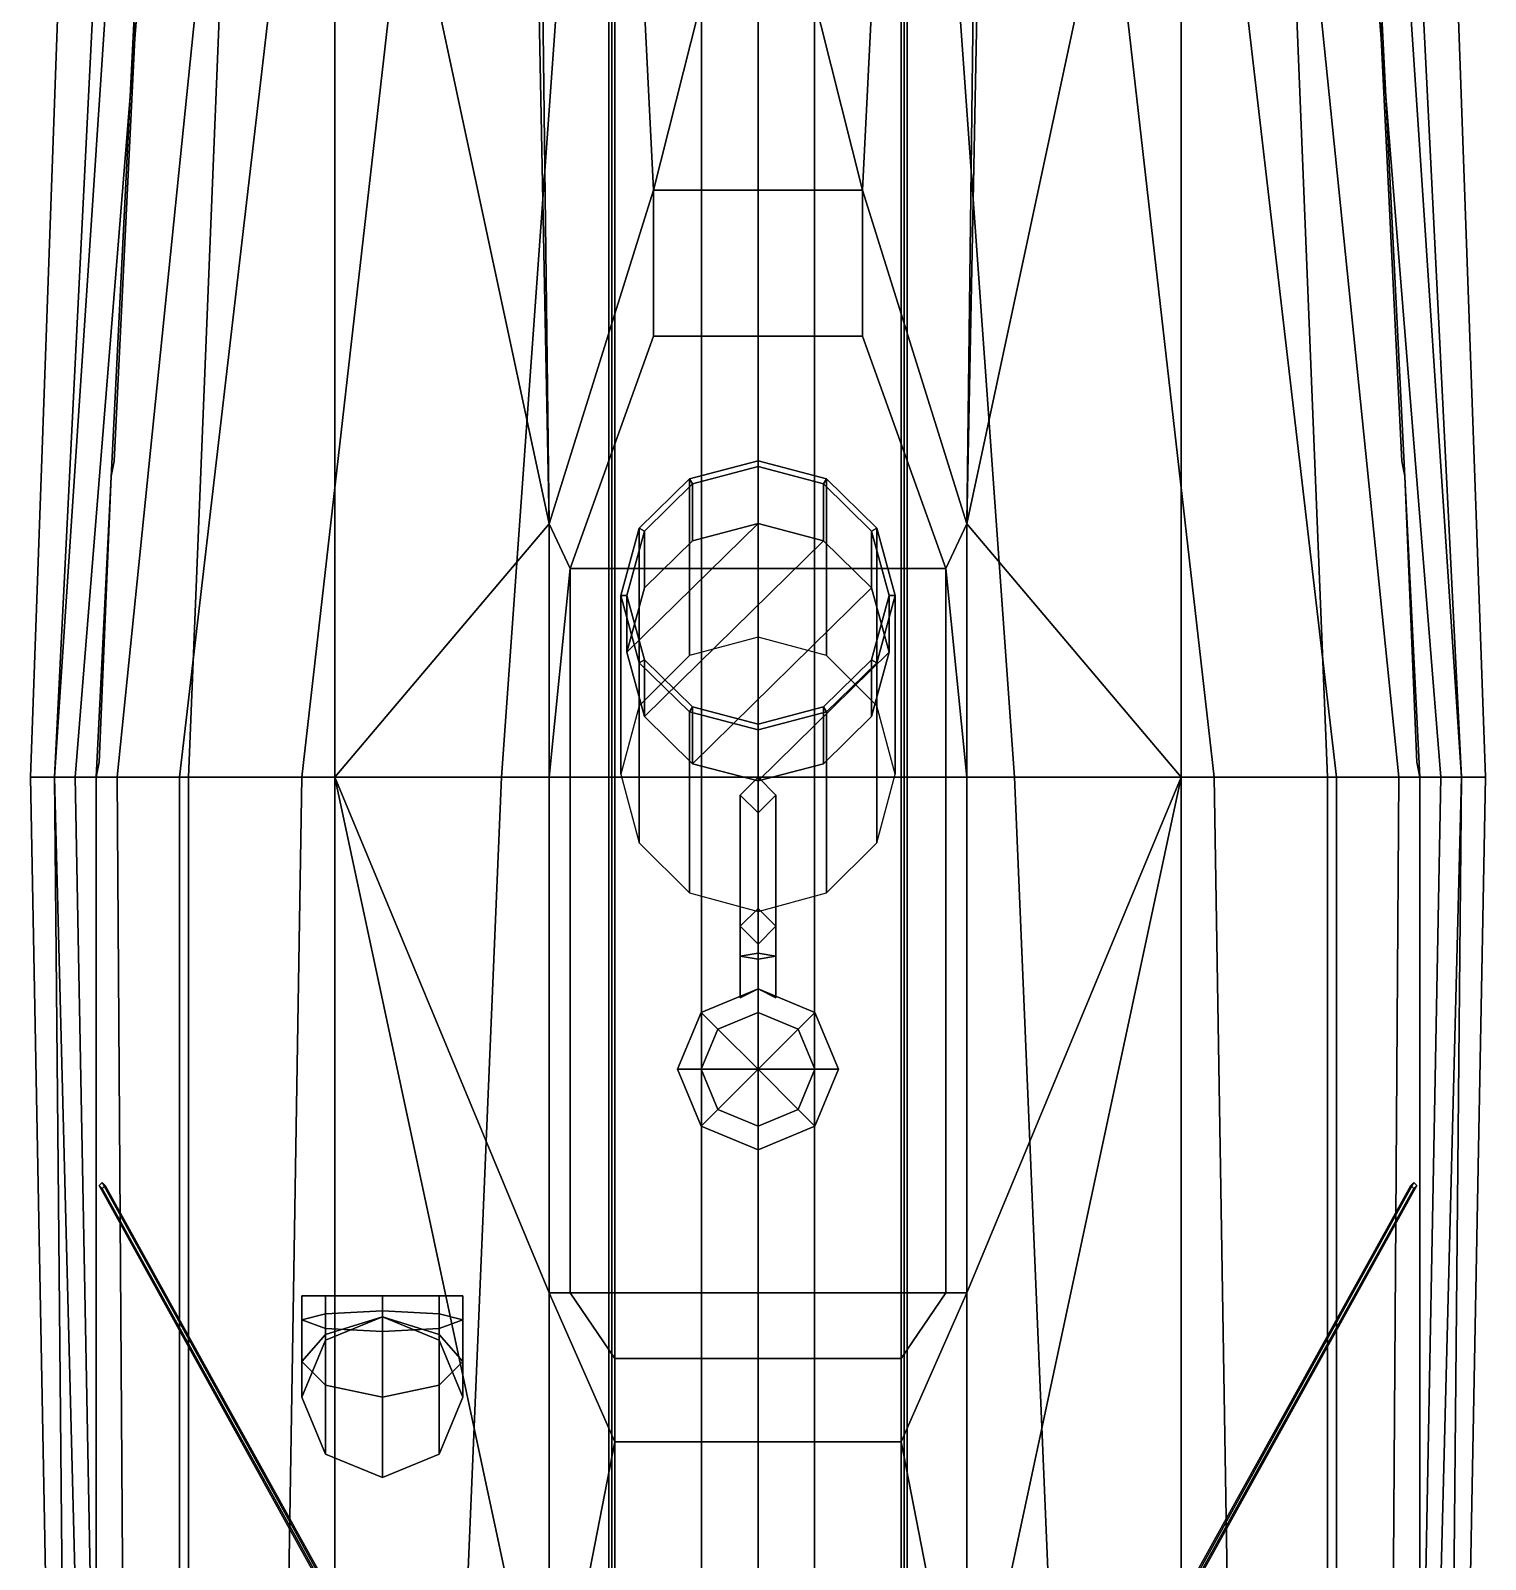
# Model space of a CAD drawing. Header units: millimetres. Extents: x -2.4 to 2.4, y -20 to 53.1.
# Drawn here: x -2.44 to 2.44, y 1.92 to 7.04 of the extents above; entities that cross this region are included whole.
import ezdxf

# ---------------------------------------------------------------- set-up
doc = ezdxf.new("R2010")
doc.units = ezdxf.units.MM
doc.layers.add('railings', color=6, linetype='Continuous')
doc.layers.add('superstructure', color=3, linetype='Continuous')

msp = doc.modelspace()

# ---------------------------------------------------------------- linework, layer by layer
for points in [[(-2.29, 8.75, 0.82), (-2.08, 8.75, 0.2), (-2.36, 4.54, 0.2), (-2.44, 4.54, 0.71)], [(-2.29, 8.75, 1.2), (-2.29, 8.75, 0.82), (-2.44, 4.54, 0.71), (-2.44, 4.54, 1.18)], [(-2.15, 8.75, 1.35), (-2.29, 8.75, 1.2), (-2.44, 4.54, 1.18), (-2.36, 4.54, 1.35)], [(-2.01, 8.75, 1.42), (-2.15, 8.75, 1.35), (-2.36, 4.54, 1.35), (-2.22, 4.54, 1.47)], [(-2.08, 8.75, 0.2), (-1.95, 8.75), (-2.29, 4.54), (-2.36, 4.54, 0.2)], [(-1.95, 8.75), (-1.72, 8.75, -0.27), (-2.15, 4.54, -0.27), (-2.29, 4.54)], [(-1.72, 8.75, -0.27), (-1.45, 8.75, -0.49), (-1.94, 4.54, -0.49), (-2.15, 4.54, -0.27)], [(-1.45, 8.75, -0.49), (-1.05, 8.75, -0.71), (-1.53, 4.54, -0.71), (-1.94, 4.54, -0.49)], [(-1.05, 8.75, -0.71), (-0.56, 8.75, -0.9), (-0.86, 4.54, -0.9), (-1.53, 4.54, -0.71)], [(-0.56, 8.75, -0.9), (-0.19, 8.75, -0.99), (-0.19, 4.54, -0.99), (-0.86, 4.54, -0.9)], [(-0.19, 8.75, -0.99), (0, 8.75, -1.01), (0, 4.54, -0.99), (-0.19, 4.54, -0.99)], [(0.19, 4.54, -0.99), (0, 4.54, -0.99), (0, 8.75, -1.01), (0.19, 8.75, -0.99)], [(0.86, 4.54, -0.9), (0.19, 4.54, -0.99), (0.19, 8.75, -0.99), (0.56, 8.75, -0.9)], [(1.53, 4.54, -0.71), (0.86, 4.54, -0.9), (0.56, 8.75, -0.9), (1.05, 8.75, -0.71)], [(1.94, 4.54, -0.49), (1.53, 4.54, -0.71), (1.05, 8.75, -0.71), (1.45, 8.75, -0.49)], [(2.15, 4.54, -0.27), (1.94, 4.54, -0.49), (1.45, 8.75, -0.49), (1.72, 8.75, -0.27)], [(2.29, 4.54), (2.15, 4.54, -0.27), (1.72, 8.75, -0.27), (1.95, 8.75)], [(2.36, 4.54, 0.2), (2.29, 4.54), (1.95, 8.75), (2.08, 8.75, 0.2)], [(2.22, 4.54, 1.47), (2.36, 4.54, 1.35), (2.15, 8.75, 1.35), (2.01, 8.75, 1.42)], [(2.44, 4.54, 0.71), (2.36, 4.54, 0.2), (2.08, 8.75, 0.2), (2.29, 8.75, 0.82)], [(2.36, 4.54, 1.35), (2.44, 4.54, 1.18), (2.29, 8.75, 1.2), (2.15, 8.75, 1.35)], [(2.44, 4.54, 1.18), (2.44, 4.54, 0.71), (2.29, 8.75, 0.82), (2.29, 8.75, 1.2)], [(-2.44, 4.54, 0.71), (-2.36, 4.54, 0.2), (-2.25, 0.26, 0.2), (-2.36, 0.26, 0.92)], [(-2.44, 4.54, 1.18), (-2.44, 4.54, 0.71), (-2.36, 0.26, 0.92), (-2.36, 0.26, 1.27)], [(-2.36, 4.54, 1.35), (-2.44, 4.54, 1.18), (-2.36, 0.26, 1.27), (-2.32, 0.26, 1.35)], [(-2.22, 4.54, 1.47), (-2.36, 4.54, 1.35), (-2.32, 0.26, 1.35), (-2.22, 0.26, 1.47)], [(-2.36, 4.54, 0.2), (-2.29, 4.54), (-2.21, 0.26), (-2.25, 0.26, 0.2)], [(-2.29, 4.54), (-2.15, 4.54, -0.27), (-2.12, 0.26, -0.27), (-2.21, 0.26)], [(-2.15, 4.54, -0.27), (-1.94, 4.54, -0.49), (-1.94, 0.26, -0.49), (-2.12, 0.26, -0.27)], [(-1.94, 4.54, -0.49), (-1.53, 4.54, -0.71), (-1.6, 0.26, -0.71), (-1.94, 0.26, -0.49)], [(-1.53, 4.54, -0.71), (-0.86, 4.54, -0.9), (-1.04, 0.26, -0.9), (-1.6, 0.26, -0.71)], [(-0.86, 4.54, -0.9), (-0.19, 4.54, -0.99), (-0.19, 0.26, -0.99), (-1.04, 0.26, -0.9)], [(-0.19, 4.54, -0.99), (0, 4.54, -0.99), (0, 0.26, -0.99), (-0.19, 0.26, -0.99)], [(0.19, 0.26, -0.99), (0, 0.26, -0.99), (0, 4.54, -0.99), (0.19, 4.54, -0.99)], [(1.04, 0.26, -0.9), (0.19, 0.26, -0.99), (0.19, 4.54, -0.99), (0.86, 4.54, -0.9)], [(1.6, 0.26, -0.71), (1.04, 0.26, -0.9), (0.86, 4.54, -0.9), (1.53, 4.54, -0.71)], [(1.94, 0.26, -0.49), (1.6, 0.26, -0.71), (1.53, 4.54, -0.71), (1.94, 4.54, -0.49)], [(2.12, 0.26, -0.27), (1.94, 0.26, -0.49), (1.94, 4.54, -0.49), (2.15, 4.54, -0.27)], [(2.21, 0.26), (2.12, 0.26, -0.27), (2.15, 4.54, -0.27), (2.29, 4.54)], [(2.25, 0.26, 0.2), (2.21, 0.26), (2.29, 4.54), (2.36, 4.54, 0.2)], [(2.22, 0.26, 1.47), (2.32, 0.26, 1.35), (2.36, 4.54, 1.35), (2.22, 4.54, 1.47)], [(2.36, 0.26, 0.92), (2.25, 0.26, 0.2), (2.36, 4.54, 0.2), (2.44, 4.54, 0.71)], [(2.32, 0.26, 1.35), (2.36, 0.26, 1.27), (2.44, 4.54, 1.18), (2.36, 4.54, 1.35)], [(2.36, 0.26, 1.27), (2.36, 0.26, 0.92), (2.44, 4.54, 0.71), (2.44, 4.54, 1.18)]]:
    msp.add_3dface(points)
at = {"color": 2}
for points in [[(-1.74, 8.75, 1.5), (-2.01, 8.75, 1.42), (-2.22, 4.54, 1.47), (-1.91, 4.54, 1.59)], [(-1.42, 8.75, 1.55), (-1.74, 8.75, 1.5), (-1.91, 4.54, 1.59), (-1.42, 4.54, 1.66)], [(-1.42, 8.75, 1.55), (-1.42, 4.54, 1.66), (-0.7, 5.39, 1.7079)], [(-1.42, 8.75, 1.55), (-0.7, 5.39, 1.7079), (-0.76, 8.4141, 1.59)], [(0.7, 5.39, 1.7079), (1.42, 4.54, 1.66), (1.42, 8.75, 1.55)], [(0.76, 8.4141, 1.5898), (0.7, 5.39, 1.7079), (1.42, 8.75, 1.55)], [(1.42, 4.54, 1.66), (1.91, 4.54, 1.59), (1.74, 8.75, 1.5), (1.42, 8.75, 1.55)], [(1.91, 4.54, 1.59), (2.22, 4.54, 1.47), (2.01, 8.75, 1.42), (1.74, 8.75, 1.5)], [(-0.76, 8.4141, 1.59), (-0.7, 5.39, 1.7079), (-0.7361, 8.325, 1.5913)], [(0.7361, 8.325, 1.5913), (0.7, 5.39, 1.7079), (0.76, 8.4141, 1.59)], [(-0.7, 5.39, 1.7079), (-0.35, 6.51, 1.7184), (-0.425, 8.0139, 1.6076), (-0.7361, 8.325, 1.5913)], [(0.35, 6.51, 1.7184), (0.7, 5.39, 1.7079), (0.7361, 8.325, 1.5911), (0.425, 8.0139, 1.6076)], [(-0.35, 6.51, 1.7184), (-0.35, 6.51, 1.7184), (0, 7.9, 1.63), (-0.425, 8.0139, 1.6076)], [(0.35, 6.51, 1.7184), (0.35, 6.51, 1.7184), (0.425, 8.0139, 1.6076), (0, 7.9, 1.63)], [(-0.35, 6.51, 1.7184), (-0.35, 6.51, 1.7184), (0.35, 6.51, 1.7184), (0, 7.9, 1.63)], [(-0.7, 5.39, 1.7079), (-1.42, 4.54, 1.66), (-0.7, 4.54, 1.7)], [(0.7, 4.54, 1.7), (1.42, 4.54, 1.66), (0.7, 5.39, 1.7079)], [(-1.91, 4.54, 1.59), (-2.22, 4.54, 1.47), (-2.22, 0.26, 1.47), (-1.91, 0.26, 1.59)], [(-1.42, 4.54, 1.66), (-1.91, 4.54, 1.59), (-1.91, 0.26, 1.59), (-1.42, 0.26, 1.69)], [(-0.7, 1.18, 1.7314), (-1.42, 4.54, 1.66), (-1.42, 0.26, 1.69), (-0.7, 0.26, 1.74)], [(-0.7, 2.81, 1.7162), (-1.42, 4.54, 1.66), (-0.7, 1.18, 1.7314)], [(-0.7, 4.54, 1.7), (-1.42, 4.54, 1.66), (-0.7, 2.81, 1.7162)], [(0.7, 0.26, 1.74), (1.42, 0.26, 1.69), (1.42, 4.54, 1.66), (0.7, 1.18, 1.7314)], [(0.7, 1.18, 1.7314), (1.42, 4.54, 1.66), (0.7, 2.81, 1.7162)], [(0.7, 2.81, 1.7162), (1.42, 4.54, 1.66), (0.7, 4.54, 1.7)], [(1.42, 0.26, 1.69), (1.91, 0.26, 1.59), (1.91, 4.54, 1.59), (1.42, 4.54, 1.66)], [(1.91, 0.26, 1.59), (2.22, 0.26, 1.47), (2.22, 4.54, 1.47), (1.91, 4.54, 1.59)], [(-0.48, 2.31, 1.7208), (-0.7, 2.81, 1.7162), (-0.7, 1.18, 1.7314)], [(0.7, 1.18, 1.7314), (0.7, 2.81, 1.7162), (0.48, 2.31, 1.7208)], [(0.48, 2.31, 1.7208), (-0.48, 2.31, 1.7208), (-0.7, 1.18, 1.7314), (0.7, 1.18, 1.7314)]]:
    msp.add_3dface(points, dxfattribs=at)
at = {"layer": 'railings'}
for points in [[(-2.09, 7.07, 2.25), (-2.09, 7.07, 1.44), (-2.09, 7.02, 1.44), (-2.09, 7.02, 2.25)], [(-2.09, 7.02, 2.25), (-2.09, 7.02, 1.44), (-2.09, 7.07, 1.44), (-2.09, 7.07, 2.25)], [(2.09, 7.07, 2.25), (2.09, 7.07, 1.44), (2.09, 7.02, 1.44), (2.09, 7.02, 2.25)], [(2.09, 7.02, 2.25), (2.09, 7.02, 1.44), (2.09, 7.07, 1.44), (2.09, 7.07, 2.25)], [(-2.09, 7.02, 2.2), (-2.16, 5.6, 2.21), (-2.16, 5.6, 2.26), (-2.09, 7.02, 2.25)], [(-2.09, 7.02, 2.25), (-2.16, 5.6, 2.26), (-2.16, 5.6, 2.21), (-2.09, 7.02, 2.2)], [(-2.09, 7.02, 1.9), (-2.16, 5.6, 1.91), (-2.16, 5.6, 1.96), (-2.09, 7.02, 1.95)], [(-2.09, 7.02, 1.95), (-2.16, 5.6, 1.96), (-2.16, 5.6, 1.91), (-2.09, 7.02, 1.9)], [(2.09, 7.02, 1.95), (2.16, 5.6, 1.96), (2.16, 5.6, 1.91), (2.09, 7.02, 1.9)], [(2.09, 7.02, 1.9), (2.16, 5.6, 1.91), (2.16, 5.6, 1.96), (2.09, 7.02, 1.95)], [(2.09, 7.02, 2.2), (2.16, 5.6, 2.21), (2.16, 5.6, 2.26), (2.09, 7.02, 2.25)], [(2.09, 7.02, 2.25), (2.16, 5.6, 2.26), (2.16, 5.6, 2.21), (2.09, 7.02, 2.2)], [(-2.16, 5.6, 2.26), (-2.16, 5.6, 1.45), (-2.17, 5.55, 1.45), (-2.17, 5.55, 2.26)], [(-2.17, 5.55, 2.26), (-2.17, 5.55, 1.45), (-2.16, 5.6, 1.45), (-2.16, 5.6, 2.26)], [(2.16, 5.6, 2.26), (2.16, 5.6, 1.45), (2.17, 5.55, 1.45), (2.17, 5.55, 2.26)], [(2.17, 5.55, 2.26), (2.17, 5.55, 1.45), (2.16, 5.6, 1.45), (2.16, 5.6, 2.26)], [(-2.17, 5.55, 2.21), (-2.21, 4.59, 2.22), (-2.21, 4.59, 2.27), (-2.17, 5.55, 2.26)], [(-2.17, 5.55, 2.26), (-2.21, 4.59, 2.27), (-2.21, 4.59, 2.22), (-2.17, 5.55, 2.21)], [(-2.17, 5.55, 1.91), (-2.21, 4.59, 1.92), (-2.21, 4.59, 1.97), (-2.17, 5.55, 1.96)], [(-2.17, 5.55, 1.96), (-2.21, 4.59, 1.97), (-2.21, 4.59, 1.92), (-2.17, 5.55, 1.91)], [(2.17, 5.55, 1.96), (2.21, 4.59, 1.97), (2.21, 4.59, 1.92), (2.17, 5.55, 1.91)], [(2.17, 5.55, 1.91), (2.21, 4.59, 1.92), (2.21, 4.59, 1.97), (2.17, 5.55, 1.96)], [(2.17, 5.55, 2.21), (2.21, 4.59, 2.22), (2.21, 4.59, 2.27), (2.17, 5.55, 2.26)], [(2.17, 5.55, 2.26), (2.21, 4.59, 2.27), (2.21, 4.59, 2.22), (2.17, 5.55, 2.21)], [(-2.21, 4.59, 2.27), (-2.21, 4.59, 1.46), (-2.22, 4.54, 1.46), (-2.22, 4.54, 2.27)], [(-2.22, 4.54, 2.27), (-2.22, 4.54, 1.46), (-2.21, 4.59, 1.46), (-2.21, 4.59, 2.27)], [(2.21, 4.59, 2.27), (2.21, 4.59, 1.46), (2.22, 4.54, 1.46), (2.22, 4.54, 2.27)], [(2.22, 4.54, 2.27), (2.22, 4.54, 1.46), (2.21, 4.59, 1.46), (2.21, 4.59, 2.27)], [(-2.22, 4.54, 2.22), (-2.22, 3.08, 2.23), (-2.22, 3.08, 2.28), (-2.22, 4.54, 2.27)], [(-2.22, 4.54, 2.27), (-2.22, 3.08, 2.28), (-2.22, 3.08, 2.23), (-2.22, 4.54, 2.22)], [(-2.22, 4.54, 1.97), (-2.22, 3.08, 1.98), (-2.22, 3.08, 1.93), (-2.22, 4.54, 1.92)], [(-2.22, 4.54, 1.92), (-2.22, 3.08, 1.93), (-2.22, 3.08, 1.98), (-2.22, 4.54, 1.97)], [(2.22, 4.54, 1.92), (2.22, 3.08, 1.93), (2.22, 3.08, 1.98), (2.22, 4.54, 1.97)], [(2.22, 4.54, 1.97), (2.22, 3.08, 1.98), (2.22, 3.08, 1.93), (2.22, 4.54, 1.92)], [(2.22, 4.54, 2.27), (2.22, 3.08, 2.28), (2.22, 3.08, 2.23), (2.22, 4.54, 2.22)], [(2.22, 4.54, 2.22), (2.22, 3.08, 2.23), (2.22, 3.08, 2.28), (2.22, 4.54, 2.27)], [(-2.22, 3.08, 2.28), (-2.22, 3.08, 1.47), (-2.22, 3.03, 1.47), (-2.22, 3.03, 2.28)], [(-2.22, 3.03, 2.28), (-2.22, 3.03, 1.47), (-2.22, 3.08, 1.47), (-2.22, 3.08, 2.28)], [(2.22, 3.08, 2.28), (2.22, 3.08, 1.47), (2.22, 3.03, 1.47), (2.22, 3.03, 2.28)], [(2.22, 3.03, 2.28), (2.22, 3.03, 1.47), (2.22, 3.08, 1.47), (2.22, 3.08, 2.28)], [(-2.22, 3.03, 2.23), (-2.22, 1.59, 2.23), (-2.22, 1.59, 2.28), (-2.22, 3.03, 2.28)], [(-2.22, 3.03, 2.28), (-2.22, 1.59, 2.28), (-2.22, 1.59, 2.23), (-2.22, 3.03, 2.23)], [(-2.22, 3.03, 1.98), (-2.22, 1.59, 1.98), (-2.22, 1.59, 1.93), (-2.22, 3.03, 1.93)], [(-2.22, 3.03, 1.93), (-2.22, 1.59, 1.93), (-2.22, 1.59, 1.98), (-2.22, 3.03, 1.98)], [(2.22, 3.03, 1.93), (2.22, 1.59, 1.93), (2.22, 1.59, 1.98), (2.22, 3.03, 1.98)], [(2.22, 3.03, 1.98), (2.22, 1.59, 1.98), (2.22, 1.59, 1.93), (2.22, 3.03, 1.93)], [(2.22, 3.03, 2.28), (2.22, 1.59, 2.28), (2.22, 1.59, 2.23), (2.22, 3.03, 2.23)], [(2.22, 3.03, 2.23), (2.22, 1.59, 2.23), (2.22, 1.59, 2.28), (2.22, 3.03, 2.28)]]:
    msp.add_3dface(points, dxfattribs=at)
at = {"layer": 'superstructure'}
for points in [[(-0.49, 19.61, 4.49), (-0.5, 19.62, 4.48), (-0.5, -1.07, 7.4), (-0.49, -1.08, 7.41)], [(-0.5, 19.62, 4.48), (-0.49, 19.61, 4.47), (-0.49, -1.09, 7.38), (-0.5, -1.07, 7.4)], [(-0.48, 19.6, 4.48), (-0.49, 19.61, 4.49), (-0.49, -1.08, 7.41), (-0.48, -1.07, 7.4)], [(-0.49, 19.61, 4.47), (-0.48, 19.6, 4.48), (-0.48, -1.07, 7.4), (-0.49, -1.09, 7.38)], [(0.49, 19.61, 4.49), (0.48, 19.6, 4.48), (0.48, -1.07, 7.4), (0.49, -1.08, 7.41)], [(0.48, 19.6, 4.48), (0.49, 19.61, 4.47), (0.49, -1.09, 7.38), (0.48, -1.07, 7.4)], [(0.5, 19.62, 4.48), (0.49, 19.61, 4.49), (0.49, -1.08, 7.41), (0.5, -1.07, 7.4)], [(0.49, 19.61, 4.47), (0.5, 19.62, 4.48), (0.5, -1.07, 7.4), (0.49, -1.09, 7.38)], [(-0.35, 6.02, 2.33), (-0.35, 6.51, 1.73), (-0.7, 5.39, 1.73), (-0.63, 5.24, 2.33)], [(-0.35, 6.51, 1.7184), (-0.7, 5.39, 1.7079), (-0.7, 5.39, 1.73), (-0.35, 6.51, 1.73)], [(0.35, 6.02, 2.33), (0.35, 6.51, 1.73), (-0.35, 6.51, 1.73), (-0.35, 6.02, 2.33)], [(0.35, 6.51, 1.73), (0.35, 6.51, 1.7184), (-0.35, 6.51, 1.7184), (-0.35, 6.51, 1.73)], [(0.7, 5.39, 1.73), (0.35, 6.51, 1.73), (0.35, 6.02, 2.33), (0.63, 5.24, 2.33)], [(0.7, 5.39, 1.73), (0.7, 5.39, 1.7079), (0.35, 6.51, 1.7184), (0.35, 6.51, 1.73)], [(0.63, 5.24, 2.33), (0.35, 6.02, 2.33), (-0.35, 6.02, 2.33), (-0.63, 5.24, 2.33)], [(0, 5.01, 2.33), (-0.23, 4.9484, 2.33), (-0.23, 5.5411, 5.094), (0, 5.6015, 5.0822)], [(0, 5.6015, 5.0822), (-0.23, 5.5411, 5.094), (-0.22, 5.5241, 5.0973), (0, 5.5819, 5.086)], [(0.23, 4.9484, 2.33), (0, 5.01, 2.33), (0, 5.6015, 5.0822), (0.23, 5.5411, 5.094)], [(0.23, 5.5411, 5.094), (0, 5.6015, 5.0822), (0, 5.5819, 5.086), (0.22, 5.5241, 5.0973)], [(-0.23, 4.9484, 2.33), (-0.3984, 4.78, 2.33), (-0.3984, 5.3758, 5.1261), (-0.23, 5.5411, 5.094)], [(-0.23, 5.5411, 5.094), (-0.3984, 5.3758, 5.1261), (-0.3811, 5.366, 5.128), (-0.22, 5.5241, 5.0973)], [(-0.22, 5.3332, 4.1157), (0, 5.3911, 4.1044), (0, 5.5819, 5.086), (-0.22, 5.5241, 5.0973)], [(0, 5.3911, 4.1044), (0.22, 5.3332, 4.1157), (0.22, 5.5241, 5.0973), (0, 5.5819, 5.086)], [(0.3984, 5.3758, 5.1261), (0.23, 5.5411, 5.094), (0.22, 5.5241, 5.0973), (0.3811, 5.366, 5.128)], [(0.3984, 4.78, 2.33), (0.23, 4.9484, 2.33), (0.23, 5.5411, 5.094), (0.3984, 5.3758, 5.1261)], [(-0.3811, 5.1751, 4.1464), (-0.22, 5.3332, 4.1157), (-0.22, 5.5241, 5.0973), (-0.3811, 5.366, 5.128)], [(0.22, 5.3332, 4.1157), (0.3811, 5.1751, 4.1464), (0.3811, 5.366, 5.128), (0.22, 5.5241, 5.0973)], [(-0.7, 5.39, 1.73), (-0.7, 4.54, 1.73), (-0.63, 5.24, 2.33)], [(-0.7, 5.39, 1.7079), (-0.7, 4.54, 1.7), (-0.7, 4.54, 1.73), (-0.7, 5.39, 1.73)], [(0, 5.3911, 4.1044), (-0.44, 4.9592, 4.1884), (-0.3811, 4.7432, 4.2304), (0.22, 5.3332, 4.1157)], [(-0.22, 5.3332, 4.1157), (-0.3811, 5.1751, 4.1464), (-0.44, 4.9592, 4.1884), (0, 5.3911, 4.1044)], [(0.63, 5.24, 2.33), (0.7, 4.54, 1.73), (0.7, 5.39, 1.73), (0.63, 5.24, 2.33)], [(0.7, 4.54, 1.73), (0.7, 4.54, 1.7), (0.7, 5.39, 1.7079), (0.7, 5.39, 1.73)], [(-0.3984, 4.78, 2.33), (-0.46, 4.55, 2.33), (-0.46, 5.15, 5.17), (-0.3984, 5.3758, 5.1261)], [(-0.3984, 5.3758, 5.1261), (-0.46, 5.15, 5.17), (-0.44, 5.15, 5.17), (-0.3811, 5.366, 5.128)], [(-0.44, 4.9592, 4.1884), (-0.3811, 5.1751, 4.1464), (-0.3811, 5.366, 5.128), (-0.44, 5.15, 5.17)], [(0.46, 5.15, 5.17), (0.3984, 5.3758, 5.1261), (0.3811, 5.366, 5.128), (0.44, 5.15, 5.17)], [(0.3811, 5.1751, 4.1464), (0.44, 4.9592, 4.1884), (0.44, 5.15, 5.17), (0.3811, 5.366, 5.128)], [(0.46, 4.55, 2.33), (0.3984, 4.78, 2.33), (0.3984, 5.3758, 5.1261), (0.46, 5.15, 5.17)], [(0.22, 5.3332, 4.1157), (-0.3811, 4.7432, 4.2304), (-0.22, 4.5851, 4.2611), (0.3811, 5.1751, 4.1464)], [(-0.7, 4.54, 1.73), (-0.7, 2.81, 1.73), (-0.63, 2.81, 2.33), (-0.63, 5.24, 2.33)], [(-0.63, 5.24, 2.33), (-0.63, 2.81, 2.33), (0.63, 2.81, 2.33), (0.63, 5.24, 2.33)], [(0.63, 2.81, 2.33), (0.7, 2.81, 1.73), (0.7, 4.54, 1.73), (0.63, 5.24, 2.33)], [(-0.46, 4.55, 2.33), (-0.3984, 4.32, 2.33), (-0.3984, 4.9242, 5.2139), (-0.46, 5.15, 5.17)], [(-0.46, 5.15, 5.17), (-0.3984, 4.9242, 5.2139), (-0.3811, 4.934, 5.212), (-0.44, 5.15, 5.17)], [(-0.3811, 4.7432, 4.2304), (-0.44, 4.9592, 4.1884), (-0.44, 5.15, 5.17), (-0.3811, 4.934, 5.212)], [(0.3811, 5.1751, 4.1464), (-0.22, 4.5851, 4.2611), (0, 4.5273, 4.2723), (0.44, 4.9592, 4.1884)], [(0.44, 4.9592, 4.1884), (0.3811, 4.7432, 4.2304), (0.3811, 4.934, 5.212), (0.44, 5.15, 5.17)], [(0.3984, 4.9242, 5.2139), (0.46, 5.15, 5.17), (0.44, 5.15, 5.17), (0.3811, 4.934, 5.212)], [(0.3984, 4.32, 2.33), (0.46, 4.55, 2.33), (0.46, 5.15, 5.17), (0.3984, 4.9242, 5.2139)], [(-0.3984, 4.9242, 5.2139), (-0.23, 4.7589, 5.246), (-0.22, 4.7759, 5.2427), (-0.3811, 4.934, 5.212)], [(-0.3984, 4.32, 2.33), (-0.23, 4.1516, 2.33), (-0.23, 4.7589, 5.246), (-0.3984, 4.9242, 5.2139)], [(-0.22, 4.5851, 4.2611), (-0.3811, 4.7432, 4.2304), (-0.3811, 4.934, 5.212), (-0.22, 4.7759, 5.2427)], [(0.44, 4.9592, 4.1884), (0, 4.5273, 4.2723), (0.22, 4.5851, 4.2611), (0.3811, 4.7432, 4.2304)], [(0.3811, 4.7432, 4.2304), (0.22, 4.5851, 4.2611), (0.22, 4.7759, 5.2427), (0.3811, 4.934, 5.212)], [(0.23, 4.7589, 5.246), (0.3984, 4.9242, 5.2139), (0.3811, 4.934, 5.212), (0.22, 4.7759, 5.2427)], [(0.23, 4.1516, 2.33), (0.3984, 4.32, 2.33), (0.3984, 4.9242, 5.2139), (0.23, 4.7589, 5.246)], [(-0.23, 4.7589, 5.246), (0, 4.6985, 5.2578), (0, 4.7181, 5.254), (-0.22, 4.7759, 5.2427)], [(0, 4.5273, 4.2723), (-0.22, 4.5851, 4.2611), (-0.22, 4.7759, 5.2427), (0, 4.7181, 5.254)], [(0.22, 4.5851, 4.2611), (0, 4.5273, 4.2723), (0, 4.7181, 5.254), (0.22, 4.7759, 5.2427)], [(0, 4.6985, 5.2578), (0.23, 4.7589, 5.246), (0.22, 4.7759, 5.2427), (0, 4.7181, 5.254)], [(-0.23, 4.1516, 2.33), (0, 4.09, 2.33), (0, 4.6985, 5.2578), (-0.23, 4.7589, 5.246)], [(0, 4.09, 2.33), (0.23, 4.1516, 2.33), (0.23, 4.7589, 5.246), (0, 4.6985, 5.2578)], [(-0.7, 4.54, 1.7), (-0.7, 2.81, 1.7162), (-0.7, 2.81, 1.73), (-0.7, 4.54, 1.73)], [(0, 4.1, 2.59), (-0.06, 4.04, 2.59), (-0.06, 4.48, 4.59), (0, 4.54, 4.59)], [(0, 4.42, 4.59), (0.06, 4.48, 4.59), (0, 4.54, 4.59), (-0.06, 4.48, 4.59)], [(0.06, 4.04, 2.59), (0, 4.1, 2.59), (0, 4.54, 4.59), (0.06, 4.48, 4.59)], [(0.7, 2.81, 1.73), (0.7, 2.81, 1.7162), (0.7, 4.54, 1.7), (0.7, 4.54, 1.73)], [(-0.06, 4.04, 2.59), (0, 3.98, 2.59), (0, 4.42, 4.59), (-0.06, 4.48, 4.59)], [(0, 3.98, 2.59), (0.06, 4.04, 2.59), (0.06, 4.48, 4.59), (0, 4.42, 4.59)], [(0, 3.95, 2.39), (-0.06, 3.94, 2.45), (-0.06, 4.04, 2.59), (0, 4.1, 2.59)], [(0.06, 3.94, 2.45), (0, 3.95, 2.39), (0, 4.1, 2.59), (0.06, 4.04, 2.59)], [(-0.06, 3.94, 2.45), (0, 3.93, 2.51), (0, 3.98, 2.59), (-0.06, 4.04, 2.59)], [(0, 3.93, 2.51), (0.06, 3.94, 2.45), (0.06, 4.04, 2.59), (0, 3.98, 2.59)], [(0, 3.83, 2.39), (-0.06, 3.8, 2.45), (-0.06, 3.94, 2.45), (0, 3.95, 2.39)], [(0.06, 3.8, 2.45), (0, 3.83, 2.39), (0, 3.95, 2.39), (0.06, 3.94, 2.45)], [(-0.06, 3.8, 2.45), (0, 3.83, 2.51), (0, 3.93, 2.51), (-0.06, 3.94, 2.45)], [(0, 3.83, 2.51), (0.06, 3.8, 2.45), (0.06, 3.94, 2.45), (0, 3.93, 2.51)], [(0, 3.7509, 2.68), (0, 3.83, 2.53), (-0.1909, 3.7509, 2.53), (-0.135, 3.695, 2.68)], [(0, 3.83, 2.33), (-0.1909, 3.7509, 2.33), (-0.1909, 3.7509, 2.53), (0, 3.83, 2.53)], [(0.135, 3.695, 2.68), (0.1909, 3.7509, 2.53), (0, 3.83, 2.53), (0, 3.7509, 2.68)], [(0.1909, 3.7509, 2.33), (0, 3.83, 2.33), (0, 3.83, 2.53), (0.1909, 3.7509, 2.53)], [(-0.135, 3.695, 2.68), (-0.1909, 3.7509, 2.53), (-0.27, 3.56, 2.53), (-0.1909, 3.56, 2.68)], [(-0.1909, 3.7509, 2.33), (-0.27, 3.56, 2.33), (-0.27, 3.56, 2.53), (-0.1909, 3.7509, 2.53)], [(0, 3.56, 2.77), (0, 3.7509, 2.68), (-0.135, 3.695, 2.68), (0, 3.56, 2.77)], [(0, 3.56, 2.77), (0.135, 3.695, 2.68), (0, 3.7509, 2.68), (0, 3.56, 2.77)], [(0.1909, 3.56, 2.68), (0.27, 3.56, 2.53), (0.1909, 3.7509, 2.53), (0.135, 3.695, 2.68)], [(0.27, 3.56, 2.33), (0.1909, 3.7509, 2.33), (0.1909, 3.7509, 2.53), (0.27, 3.56, 2.53)], [(0, 3.56, 2.77), (-0.135, 3.695, 2.68), (-0.1909, 3.56, 2.68), (0, 3.56, 2.77)], [(0, 3.56, 2.77), (0.1909, 3.56, 2.68), (0.135, 3.695, 2.68), (0, 3.56, 2.77)], [(-0.1909, 3.56, 2.68), (-0.27, 3.56, 2.53), (-0.1909, 3.3691, 2.53), (-0.135, 3.425, 2.68)], [(-0.27, 3.56, 2.33), (-0.1909, 3.3691, 2.33), (-0.1909, 3.3691, 2.53), (-0.27, 3.56, 2.53)], [(0, 3.56, 2.77), (-0.1909, 3.56, 2.68), (-0.135, 3.425, 2.68), (0, 3.56, 2.77)], [(0, 3.56, 2.77), (-0.135, 3.425, 2.68), (0, 3.3691, 2.68), (0, 3.56, 2.77)], [(0, 3.56, 2.77), (0, 3.3691, 2.68), (0.135, 3.425, 2.68), (0, 3.56, 2.77)], [(0, 3.56, 2.77), (0.135, 3.425, 2.68), (0.1909, 3.56, 2.68), (0, 3.56, 2.77)], [(0.135, 3.425, 2.68), (0.1909, 3.3691, 2.53), (0.27, 3.56, 2.53), (0.1909, 3.56, 2.68)], [(0.1909, 3.3691, 2.33), (0.27, 3.56, 2.33), (0.27, 3.56, 2.53), (0.1909, 3.3691, 2.53)], [(-0.135, 3.425, 2.68), (-0.1909, 3.3691, 2.53), (0, 3.29, 2.53), (0, 3.3691, 2.68)], [(0, 3.3691, 2.68), (0, 3.29, 2.53), (0.1909, 3.3691, 2.53), (0.135, 3.425, 2.68)], [(-0.1909, 3.3691, 2.33), (0, 3.29, 2.33), (0, 3.29, 2.53), (-0.1909, 3.3691, 2.53)], [(0, 3.29, 2.33), (0.1909, 3.3691, 2.33), (0.1909, 3.3691, 2.53), (0, 3.29, 2.53)], [(-0.01, -0.8, 8.5), (0, -0.8, 8.51), (-2.2, 3.18, 1.73), (-2.21, 3.17, 1.73)], [(-2.2, 3.18, 1.47), (-2.21, 3.17, 1.47), (-2.21, 3.17, 1.73), (-2.2, 3.18, 1.73)], [(0, -0.8, 8.49), (-0.01, -0.8, 8.5), (-2.21, 3.17, 1.73), (-2.2, 3.16, 1.73)], [(-2.21, 3.17, 1.47), (-2.2, 3.16, 1.47), (-2.2, 3.16, 1.73), (-2.21, 3.17, 1.73)], [(0, -0.8, 8.51), (0.01, -0.8, 8.5), (-2.19, 3.17, 1.73), (-2.2, 3.18, 1.73)], [(-2.19, 3.17, 1.47), (-2.2, 3.18, 1.47), (-2.2, 3.18, 1.73), (-2.19, 3.17, 1.73)], [(0.01, -0.8, 8.5), (0, -0.8, 8.49), (-2.2, 3.16, 1.73), (-2.19, 3.17, 1.73)], [(-2.2, 3.16, 1.47), (-2.19, 3.17, 1.47), (-2.19, 3.17, 1.73), (-2.2, 3.16, 1.73)], [(-0.01, -0.8, 8.5), (0, -0.8, 8.51), (2.2, 3.18, 1.73), (2.19, 3.17, 1.73)], [(0, -0.8, 8.49), (-0.01, -0.8, 8.5), (2.19, 3.17, 1.73), (2.2, 3.16, 1.73)], [(0, -0.8, 8.51), (0.01, -0.8, 8.5), (2.21, 3.17, 1.73), (2.2, 3.18, 1.73)], [(0.01, -0.8, 8.5), (0, -0.8, 8.49), (2.2, 3.16, 1.73), (2.21, 3.17, 1.73)], [(2.2, 3.18, 1.47), (2.19, 3.17, 1.47), (2.19, 3.17, 1.73), (2.2, 3.18, 1.73)], [(2.19, 3.17, 1.47), (2.2, 3.16, 1.47), (2.2, 3.16, 1.73), (2.19, 3.17, 1.73)], [(2.21, 3.17, 1.47), (2.2, 3.18, 1.47), (2.2, 3.18, 1.73), (2.21, 3.17, 1.73)], [(2.2, 3.16, 1.47), (2.21, 3.17, 1.47), (2.21, 3.17, 1.73), (2.2, 3.16, 1.73)], [(-1.53, 2.72, 2.4), (-1.4509, 2.69, 2.65), (-1.4509, 2.8, 2.66), (-1.53, 2.8, 2.4)], [(-1.4509, 2.74, 2.2), (-1.53, 2.72, 2.4), (-1.53, 2.8, 2.4), (-1.4509, 2.8, 2.19)], [(-1.53, 2.8, 2.4), (-1.0691, 2.8, 2.66), (-0.99, 2.8, 2.4), (-1.4509, 2.8, 2.19)], [(-1.4509, 2.8, 2.66), (-1.26, 2.8, 2.78), (-1.0691, 2.8, 2.66), (-1.53, 2.8, 2.4)], [(-1.4509, 2.69, 2.65), (-1.26, 2.68, 2.77), (-1.26, 2.8, 2.78), (-1.4509, 2.8, 2.66)], [(-1.4509, 2.8, 2.19), (-0.99, 2.8, 2.4), (-1.0691, 2.8, 2.19), (-1.26, 2.8, 2.1)], [(-1.26, 2.75, 2.13), (-1.4509, 2.74, 2.2), (-1.4509, 2.8, 2.19), (-1.26, 2.8, 2.1)], [(-1.26, 2.68, 2.77), (-1.0691, 2.69, 2.65), (-1.0691, 2.8, 2.66), (-1.26, 2.8, 2.78)], [(-1.0691, 2.74, 2.2), (-1.26, 2.75, 2.13), (-1.26, 2.8, 2.1), (-1.0691, 2.8, 2.19)], [(-1.0691, 2.69, 2.65), (-0.99, 2.72, 2.4), (-0.99, 2.8, 2.4), (-1.0691, 2.8, 2.66)], [(-0.99, 2.72, 2.4), (-1.0691, 2.74, 2.2), (-1.0691, 2.8, 2.19), (-0.99, 2.8, 2.4)], [(-0.7, 2.81, 1.73), (-0.48, 2.31, 1.73), (-0.48, 2.59, 2.33), (-0.63, 2.81, 2.33)], [(-0.7, 2.81, 1.7162), (-0.48, 2.31, 1.7208), (-0.48, 2.31, 1.73), (-0.7, 2.81, 1.73)], [(-0.63, 2.81, 2.33), (-0.48, 2.59, 2.33), (0.48, 2.59, 2.33), (0.63, 2.81, 2.33)], [(0.48, 2.59, 2.33), (0.48, 2.31, 1.73), (0.7, 2.81, 1.73), (0.63, 2.81, 2.33)], [(0.48, 2.31, 1.73), (0.48, 2.31, 1.7208), (0.7, 2.81, 1.7162), (0.7, 2.81, 1.73)], [(-1.4509, 2.67, 2.2091), (-1.53, 2.58, 2.4), (-1.53, 2.72, 2.4), (-1.4509, 2.74, 2.2)], [(-1.53, 2.58, 2.4), (-1.4509, 2.5, 2.5909), (-1.4509, 2.69, 2.65), (-1.53, 2.72, 2.4)], [(-1.26, 2.73, 2.11), (-1.4509, 2.67, 2.2091), (-1.4509, 2.74, 2.2), (-1.26, 2.75, 2.13)], [(-1.26, 2.73, 1.68), (-1.4509, 2.6509, 1.66), (-1.4509, 2.6509, 2.14), (-1.26, 2.73, 2.11)], [(-1.26, 2.73, 2.11), (-1.4509, 2.6509, 2.14), (-1.4509, 2.67, 2.2091), (-1.26, 2.73, 2.11)], [(-1.0691, 2.67, 2.2091), (-1.26, 2.73, 2.11), (-1.26, 2.75, 2.13), (-1.0691, 2.74, 2.2)], [(-1.0691, 2.6509, 1.66), (-1.26, 2.73, 1.68), (-1.26, 2.73, 2.11), (-1.0691, 2.6509, 2.14)], [(-1.0691, 2.6509, 2.14), (-1.26, 2.73, 2.11), (-1.26, 2.73, 2.11), (-1.0691, 2.67, 2.2091)], [(-0.99, 2.58, 2.4), (-1.0691, 2.67, 2.2091), (-1.0691, 2.74, 2.2), (-0.99, 2.72, 2.4)], [(-1.0691, 2.5, 2.5909), (-0.99, 2.58, 2.4), (-0.99, 2.72, 2.4), (-1.0691, 2.69, 2.65)], [(-1.4509, 2.6509, 2.14), (-1.53, 2.46, 2.22), (-1.53, 2.58, 2.4), (-1.4509, 2.67, 2.2091)], [(-1.4509, 2.5, 2.5909), (-1.26, 2.46, 2.67), (-1.26, 2.68, 2.77), (-1.4509, 2.69, 2.65)], [(-1.26, 2.46, 2.67), (-1.0691, 2.5, 2.5909), (-1.0691, 2.69, 2.65), (-1.26, 2.68, 2.77)], [(-0.99, 2.46, 2.22), (-1.0691, 2.6509, 2.14), (-1.0691, 2.67, 2.2091), (-0.99, 2.58, 2.4)], [(-1.4509, 2.6509, 1.66), (-1.53, 2.46, 1.65), (-1.53, 2.46, 2.22), (-1.4509, 2.6509, 2.14)], [(-0.99, 2.46, 1.65), (-1.0691, 2.6509, 1.66), (-1.0691, 2.6509, 2.14), (-0.99, 2.46, 2.22)], [(-1.53, 2.46, 2.22), (-1.4509, 2.2691, 2.31), (-1.4509, 2.5, 2.5909), (-1.53, 2.58, 2.4)], [(-1.0691, 2.2691, 2.31), (-0.99, 2.46, 2.22), (-0.99, 2.58, 2.4), (-1.0691, 2.5, 2.5909)], [(-0.48, 2.59, 2.33), (-0.48, 2.31, 1.73), (0.48, 2.31, 1.73), (0.48, 2.59, 2.33)], [(-1.4509, 2.2691, 2.31), (-1.26, 2.19, 2.35), (-1.26, 2.46, 2.67), (-1.4509, 2.5, 2.5909)], [(-1.26, 2.19, 2.35), (-1.0691, 2.2691, 2.31), (-1.0691, 2.5, 2.5909), (-1.26, 2.46, 2.67)], [(-1.53, 2.46, 1.65), (-1.4509, 2.2691, 1.67), (-1.4509, 2.2691, 2.31), (-1.53, 2.46, 2.22)], [(-1.0691, 2.2691, 1.67), (-0.99, 2.46, 1.65), (-0.99, 2.46, 2.22), (-1.0691, 2.2691, 2.31)], [(-0.48, 2.31, 1.73), (-0.48, 2.31, 1.7208), (0.48, 2.31, 1.7208), (0.48, 2.31, 1.73)], [(-1.4509, 2.2691, 1.67), (-1.26, 2.19, 1.68), (-1.26, 2.19, 2.35), (-1.4509, 2.2691, 2.31)], [(-1.26, 2.19, 1.68), (-1.0691, 2.2691, 1.67), (-1.0691, 2.2691, 2.31), (-1.26, 2.19, 2.35)]]:
    msp.add_3dface(points, dxfattribs=at)

doc.saveas('drawing.dxf')
